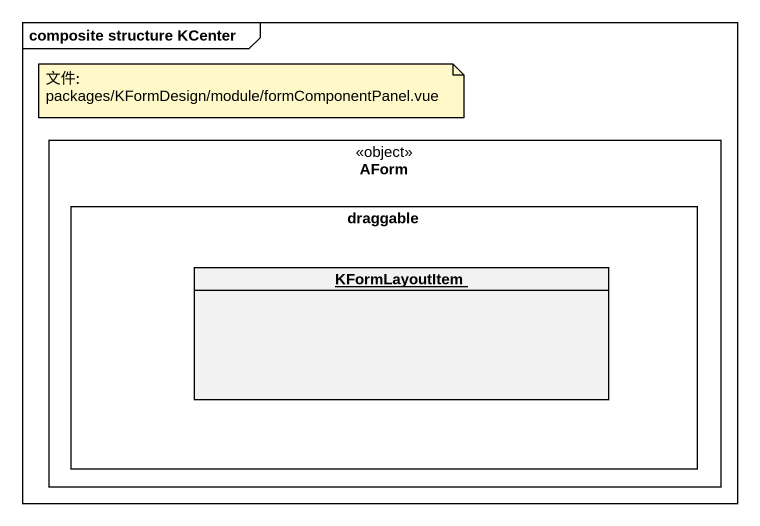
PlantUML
@startuml
mainframe composite structure KCenter
hide circle
hide empty members
rectangle AForm <<object>> {
  rectangle draggable {
    object KFormLayoutItem
  }
}
note as N1
  文件: packages/KFormDesign/module/formComponentPanel.vue
end note
@enduml
